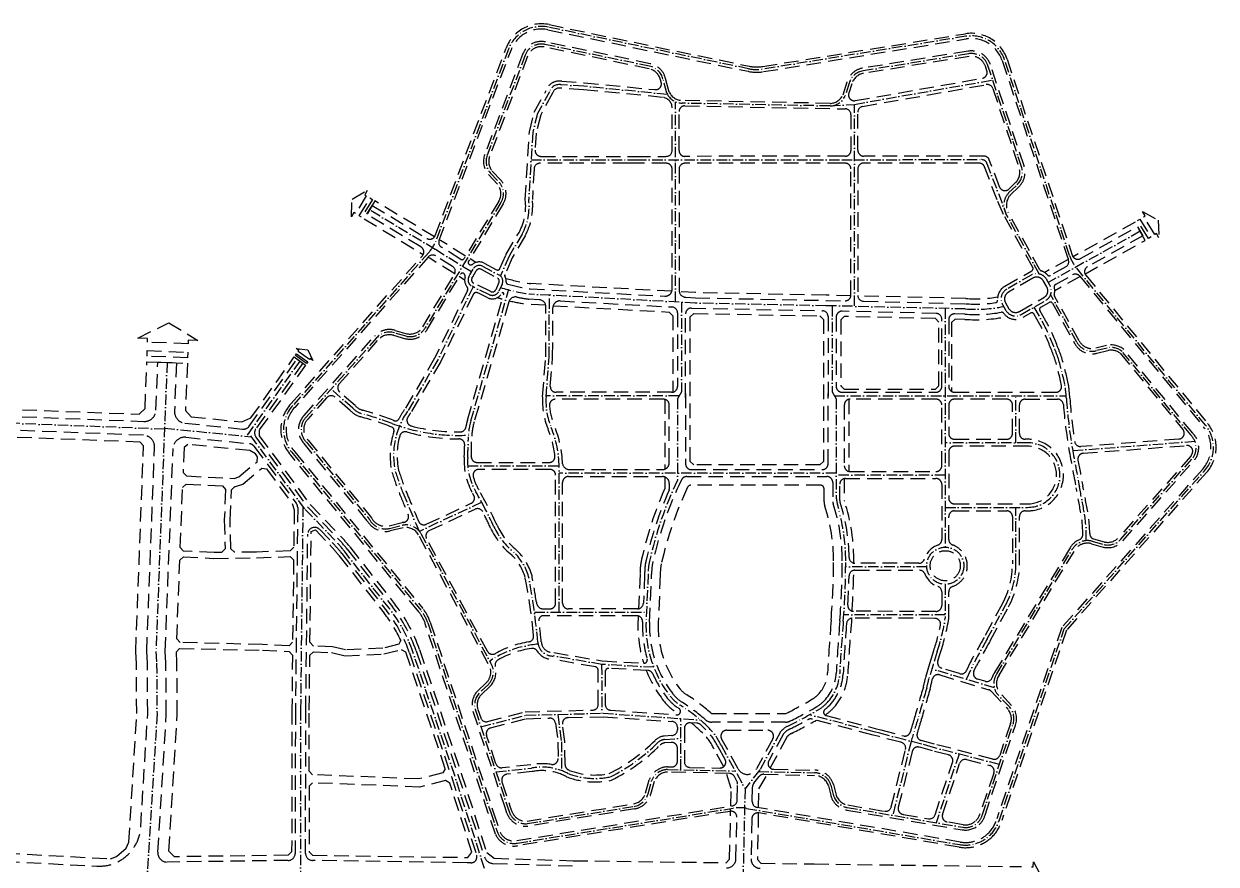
# Model space of a CAD drawing. Header units: metres. Extents: x 566631 to 574417, y 2062953 to 2068466.
# Drawn here: x 569788 to 570817, y 2064845 to 2065570 of the extents above; entities that cross this region are included whole.
import ezdxf

# ---------------------------------------------------------------- set-up
doc = ezdxf.new("R2010")
doc.units = ezdxf.units.M
doc.linetypes.add('ACAD_ISO10W100', pattern=[18.5, 12, -3, 0.5, -3])
doc.linetypes.add('HIDDEN', pattern=[0.375, 0.25, -0.125])
for name, color, linetype in [('LogDg phu', 7, 'CONTINUOUS'), ('TimDg', 222, 'CONTINUOUS'), ('ViaHeSphu', 32, 'CONTINUOUS')]:
    doc.layers.add(name, color=color, linetype=linetype)

msp = doc.modelspace()

# ---------------------------------------------------------------- linework, layer by layer
at = {"layer": 'LogDg phu', "linetype": 'HIDDEN', "ltscale": 50}
for points in [[(570394.6, 2064841.3, 0.411834), (570402.7, 2064849.1), (570403.5, 2064885, 0.468478), (570397.7, 2064890.1), (570214.5, 2064860.5, -0.353016), (570195.1, 2064870.4), (570189, 2064888.4), (570134.6, 2065052, 0.091049), (570129, 2065062.3), (570018.6, 2065197.6, -0.38979), (570018.5, 2065241.8), (570132.1, 2065369.7, 0.468949), (570130.9, 2065377.3), (570084.1, 2065405.5), (570088.8, 2065413.2), (570135.9, 2065384.7, 0.46838), (570143.2, 2065387.2), (570204.3, 2065548.9, -0.369677), (570241.4, 2065569.2), (570414.1, 2065533.3, 0.091481), (570425.9, 2065533.1), (570600.7, 2065561.3, -0.366317), (570636.6, 2065539.5), (570692.9, 2065370.1, 0.470387), (570700.1, 2065367.3), (570749.3, 2065394.8), (570753.7, 2065386.9), (570706.1, 2065360.3, 0.467569), (570704.6, 2065352.8), (570809.7, 2065224.9, -0.368986), (570808.8, 2065182.6), (570687.9, 2065046.5), (570632.1, 2064882.3, -0.13426), (570623.2, 2064867.6, -0.235032), (570595.4, 2064859.2), (570422.3, 2064888.7, 0.458001), (570416.4, 2064883.8), (570415.7, 2064849, 0.416597), (570423.6, 2064840.9)], [(570173, 2065362, 0.245552), (570175.7, 2065362.5, -0.291461), (570185.5, 2065363.3), (570196.2, 2065357.6, 0.435877), (570199, 2065358.6), (570204.2, 2065370.6), (570215.5, 2065389.8, 0.156023), (570220.9, 2065418.1), (570224.4, 2065476.6), (570228.7, 2065493.6), (570238.9, 2065512.4, -0.371558), (570252.4, 2065520.3), (570271.6, 2065519), (570332.8, 2065513.1, 0.52456), (570338.2, 2065519.4), (570337.5, 2065521.6, 0.287593), (570327.7, 2065531.1), (570237.3, 2065549.9, 0.370107), (570222.8, 2065541.9), (570190.1, 2065455.5, 0.27194), (570192.4, 2065442.7), (570200.1, 2065434.6, -0.324135), (570201.8, 2065414.4), (570171.9, 2065364.9, 0.483805), (570173, 2065362)], [(570244.4, 2065510), (570234.3, 2065491.4), (570230.3, 2065475.6), (570229.4, 2065460.8, 0.431492), (570234.4, 2065455.5), (570309, 2065455.5), (570316.5, 2065455.5), (570342.6, 2065455.5, 0.413914), (570347.6, 2065460.5), (570347.6, 2065497.5, 0.386375), (570339.4, 2065506.4), (570271.1, 2065513), (570251.6, 2065514.3, 0.405677), (570244.4, 2065510)], [(570205.9, 2065345.1, 0.027873), (570225, 2065341.1), (570341.3, 2065334.8, 0.43012), (570347.6, 2065340.8), (570347.6, 2065444.5, 0.414513), (570342.6, 2065449.5), (570316.6, 2065449.5), (570309, 2065449.5), (570233.5, 2065449.5, 0.397143), (570228.5, 2065444.8), (570227, 2065418.3, -0.153852), (570220.7, 2065386.9), (570209.6, 2065367.9), (570203.2, 2065353.2, 0.236896), (570203.2, 2065352.3, -0.149391), (570204.4, 2065347.1, 0.360867), (570205.9, 2065345.1)], [(570168.4, 2065353.8, -0.225599), (570168.9, 2065351.3, 0.244215), (570170.6, 2065343, -0.290889), (570171, 2065339.8), (570142.7, 2065281.3), (570116.8, 2065237.1, 0.034872), (570111.8, 2065228.8, -0.380129), (570108.1, 2065227.3, -0.001754), (570107, 2065227.7, 0.02118), (570080.7, 2065236.3, -0.138187), (570074.1, 2065240.4), (570060.8, 2065252, -0.416704), (570060.3, 2065259.1), (570094.2, 2065297.3, -0.290099), (570107.3, 2065301), (570117.6, 2065298.1, 0.321995), (570136.2, 2065305.9), (570165.1, 2065353.7, -0.541512), (570168.4, 2065353.8)], [(570612.7, 2064878.7, 0.138653), (570617.6, 2064886.8), (570644, 2064964.6, 0.264652), (570640.6, 2064981.4), (570629.7, 2064993.1, -0.309238), (570629.7, 2065007.6), (570694.5, 2065114.6, -0.358841), (570709.5, 2065121.1), (570719.5, 2065118.2, 0.275057), (570736.4, 2065123.5), (570798.7, 2065193.8, 0.368632), (570796.8, 2065216.5), (570737.5, 2065288.7, 0.238606), (570722.4, 2065292.2), (570713.1, 2065289.9, -0.337362), (570698.9, 2065296.2), (570677.6, 2065334.8, -0.192418), (570677.4, 2065336.3, 0.127519), (570677.4, 2065342.6, -0.34056), (570678.4, 2065344.9), (570693.2, 2065353.2, -0.362798), (570699.5, 2065352), (570806.2, 2065222, -0.368986), (570805.5, 2065185.6), (570683.9, 2065048.8), (570627.8, 2064883.6, -0.135173), (570620.1, 2064870.9, -0.235002), (570596.2, 2064863.6), (570420.9, 2064893.5, -0.371741), (570416.8, 2064898.5), (570417, 2064911.4, -0.163322), (570418.1, 2064914.4), (570422.7, 2064920.2, -0.235247), (570426.7, 2064922.1), (570470.6, 2064921.1, -0.319088), (570482.5, 2064912.2), (570484.5, 2064904, 0.298222), (570498.4, 2064891.2), (570598, 2064874.2, 0.220949), (570612, 2064878.1)], [(570200.6, 2065337.3, -0.402207), (570188.6, 2065333.4), (570179.9, 2065337.6, 0.414485), (570175.9, 2065336.2), (570148, 2065278.5), (570121.8, 2065233.9, 0.017008), (570119.5, 2065230.2, 0.501142), (570122.5, 2065222.8, 0.06716), (570164.7, 2065217.6, 0.360109), (570169.6, 2065221.7, -0.025786), (570171, 2065227.9), (570202.4, 2065336.6, 0.900049), (570200.6, 2065337.3)], [(570200.8, 2065331, 0.000139), (570200.8, 2065331)], [(570359.2, 2065247.1), (570359.2, 2065319.5, -0.42014), (570364.3, 2065324.5), (570477.3, 2065322.2, -0.408312), (570482.2, 2065317.2), (570482.2, 2065247.1)], [(570689.5, 2065259.5, 0.012732), (570683.8, 2065281.7, 0.011365), (570680, 2065291.8, 0.035102), (570670.2, 2065313.3), (570664.9, 2065322.5, -0.414629), (570665.7, 2065325.2), (570673.1, 2065329.4, -0.419636), (570675.8, 2065328.7), (570694.9, 2065294, 0.33759), (570714.2, 2065285.5), (570723.5, 2065287.8, -0.230506), (570734.3, 2065285.5), (570788.4, 2065219.6, -0.606955), (570784.9, 2065211.5), (570700.4, 2065205, -0.390676), (570695, 2065209.2, -0.022912), (570690.8, 2065246.8, 0.02141), (570689.5, 2065259.5)], [(569730.6, 2065232.9), (569891.8, 2065226.7, 0.414257), (569902.2, 2065236.3), (569903.8, 2065277.9), (569919.8, 2065277.3), (569918.2, 2065235.5, 0.396323), (569927.2, 2065225.2), (569977.3, 2065220.1, 0.269207), (569982.7, 2065222.6), (570024, 2065280.5), (570028.9, 2065277.1), (569988.4, 2065220.3, 0.324504), (569988.5, 2065213.2), (570032.9, 2065153.1), (570058.6, 2065126.3, -0.025505), (570067.2, 2065116.5), (570106.3, 2065066.6, -0.08474), (570126.7, 2065028.7), (570162.8, 2064922), (570185.7, 2064850.7, 0.317683), (570193, 2064845.1), (570262.2, 2064843)], [(570105.7, 2065221.8, 0.021779), (570079.1, 2065230.6, -0.133882), (570069.9, 2065236.1), (570056.7, 2065247.6, 0.411727), (570049.7, 2065247.2), (570033.2, 2065228.6, 0.402824), (570033.5, 2065210.6), (570088.2, 2065143.5, 0.339455), (570103.3, 2065136.5), (570114.6, 2065139.3, -0.018488), (570115.8, 2065139.5, 0.497556), (570119.8, 2065146.4, -0.000777), (570112.3, 2065164.3, -0.01461), (570105.8, 2065182.9, -0.129076), (570107.5, 2065218.1, 0.397494), (570105.7, 2065221.8)], [(570259.2, 2065185.1), (570339.2, 2065185.1, 0.414214), (570345.2, 2065191.1), (570345.2, 2065240.8, 0.414214), (570340.2, 2065245.8), (570246.8, 2065245.8, 0.434814), (570241.8, 2065240.5, 0.080261), (570246, 2065222.6, -0.088514), (570253.1, 2065190, 0.353318), (570259.2, 2065185.1)], [(570359.2, 2065250.7), (570359.2, 2065190.1, 0.414214), (570364.2, 2065185.1), (570477.2, 2065185.1, 0.414214), (570482.2, 2065190.1), (570482.2, 2065250.7)], [(570685.2, 2065241.3, 0.023138), (570690, 2065202.8, 0.006149), (570696.2, 2065169.5, -0.004354), (570700.3, 2065147.7, -0.042053), (570702, 2065129.2, -0.300516), (570699, 2065124.6, 0.170428), (570690.6, 2065116.8), (570625.9, 2065010, 0.071304), (570623.8, 2065005.6, -0.40978), (570617.6, 2065002.4), (570611.1, 2065004.3, -0.455577), (570608, 2065011.2), (570610.3, 2065016, -0.006234), (570622.1, 2065037.4), (570637.9, 2065066.7, 0.124543), (570647.3, 2065103.7), (570647.3, 2065144.5, -0.414214), (570652.3, 2065149.5), (570654.4, 2065149.5, 1), (570654.4, 2065211.3), (570652.3, 2065211.3, -0.414214), (570647.3, 2065216.3), (570647.3, 2065240.9, -0.414214), (570652.3, 2065245.9), (570680.2, 2065245.9, -0.391598), (570685.2, 2065241.3)], [(569715.9, 2064850), (569851.3, 2064842.8, 0.411861), (569889.1, 2064876.6), (569895.1, 2064974.4), (569894.8, 2065017.9), (569894.2, 2065028), (569901, 2065204.4, 0.414171), (569891.4, 2065214.7), (569730.4, 2065220.9)], [(569903.8, 2064854.8), (569911.1, 2064974), (569910.8, 2065018.4), (569910.2, 2065028.1), (569917, 2065203.4, -0.432333), (569928, 2065213), (569982.8, 2065207.5, -0.211724), (569987, 2065205.1), (570023.3, 2065156, -0.163405), (570024.5, 2065152.3), (570022.5, 2064977.4), (570022.3, 2064853.7, -0.410087), (570016.4, 2064847.7), (569911.9, 2064846.3, -0.436021), (569903.8, 2064854.8)], [(570112.5, 2065214.1, 0.118717), (570111.6, 2065184.4, 0.014317), (570117.9, 2065166.6, 0.001128), (570128.8, 2065140.5, 0.425067), (570135.5, 2065137.9), (570174.2, 2065156, 0.438049), (570176.4, 2065163, 0.001165), (570175.6, 2065164.5, -0.146633), (570168.2, 2065195.8, 0.011871), (570168.6, 2065206.5, 0.419093), (570163.6, 2065211.6, -0.068873), (570118.7, 2065217.6, 0.415285), (570112.5, 2065214.1)], [(570708, 2065129.9, 0.040793), (570706.2, 2065148.8, 0.004354), (570702.1, 2065170.7, -0.004196), (570697.8, 2065193.3, -0.444445), (570702.3, 2065199.2), (570791.5, 2065205.9, -0.557408), (570796.5, 2065199.1, -0.054162), (570795.2, 2065196.6), (570733, 2065126.5, -0.272835), (570720.6, 2065122.6), (570711.6, 2065125.1, -0.330585), (570708, 2065129.9)], [(570345, 2065167.3, 0.047425), (570325.2, 2065106.9, 0.05864), (570323.9, 2065094.8), (570322.8, 2065069.7, -0.401577), (570317.8, 2065064.9), (570258.1, 2065064.9, -0.414214), (570253.1, 2065069.9), (570253.1, 2065174.1, -0.414214), (570258.1, 2065179.1), (570339.2, 2065179.1, -0.414214), (570345.2, 2065173.1), (570345.2, 2065168.5, -0.10326), (570345, 2065167.3)], [(570486.5, 2065155.8, -0.081234), (570494.4, 2065106.4, -0.019374), (570492.3, 2065054.5, 0.006305), (570489.2, 2065009.2, -0.178498), (570479.1, 2064985.8, -0.070472), (570472.6, 2064980.6, -0.014287), (570449.6, 2064968.1, -0.118321), (570445.5, 2064967.1), (570382, 2064967.1, -0.184299), (570376, 2064969.4, 0.042593), (570356.2, 2064984.3, -0.088343), (570348.2, 2064991.6, -0.174753), (570328.1, 2065053.4), (570329.9, 2065094.7, -0.059525), (570331, 2065105.6, -0.056909), (570355.7, 2065176.3, -0.287929), (570360.2, 2065179.1), (570481.2, 2065179.1, -0.414214), (570486.2, 2065174.1), (570486.2, 2065157.3, 0.080651), (570486.5, 2065155.8)], [(570492.5, 2065156.8, -0.07916), (570492.2, 2065158.3), (570492.2, 2065172.4, -0.414214), (570497.2, 2065177.4), (570575.3, 2065177.4, -0.414214), (570580.3, 2065172.4), (570580.3, 2065124.7, -0.317875), (570577, 2065120, 0.236288), (570565.2, 2065107.7, -0.328015), (570560.5, 2065104.2), (570505.4, 2065104.2, -0.409886), (570500.4, 2065109.2, 0.075439), (570492.5, 2065156.8)], [(570589.6, 2065084.2, 0.707449), (570589.7, 2065120, -0.317425), (570586.3, 2065124.7), (570586.3, 2065144.5, -0.414214), (570591.3, 2065149.5), (570636.3, 2065149.5, -0.414214), (570641.3, 2065144.5), (570641.3, 2065103.7, -0.124543), (570632.7, 2065069.5), (570616.9, 2065040.3, 0.006263), (570604.9, 2065018.7), (570601.7, 2065011.7, -0.374025), (570595.7, 2065009), (570580.3, 2065013.7, -0.413677), (570576.9, 2065019.9), (570579.1, 2065027.2, 0.04339), (570586.3, 2065056.5), (570586.3, 2065079.5, -0.318501), (570589.6, 2065084.2)], [(570174, 2064845.7), (570170.7, 2064845.8), (570037.3, 2064847.7, -0.410452), (570031.3, 2064853.7), (570031.5, 2064977.4), (570033.2, 2065129.3, -0.670954), (570043.5, 2065133.4), (570054.3, 2065122.2, -0.025505), (570062.5, 2065112.8), (570101.5, 2065062.9, -0.08474), (570121, 2065026.8), (570157.1, 2064920.1), (570178.9, 2064852.2, -0.517815), (570174, 2064845.7)], [(570565.7, 2065095.1, 0.215395), (570576.9, 2065084.2, -0.316799), (570580.3, 2065079.5), (570580.3, 2065067.7, -0.414633), (570575.2, 2065062.7), (570504.2, 2065062.8, -0.43115), (570499.2, 2065068.1, 0.009326), (570500.3, 2065093.3, -0.4079), (570505.3, 2065098.2), (570561.1, 2065098.2, -0.307208), (570565.7, 2065095.1)], [(570232.7, 2065054.5, -0.007869), (570234.7, 2065036.3, 0.412065), (570245.5, 2065027.2), (570287.3, 2065019.9), (570323.1, 2065017.9, 0.516953), (570326.1, 2065021.8, -0.079344), (570322.1, 2065053.6), (570322.1, 2065053.7, 0.426964), (570317.1, 2065058.9), (570236.7, 2065058.9, 0.495855), (570232.7, 2065054.5)], [(570566.4, 2065005.9), (570570, 2065017.6), (570573.4, 2065029, 0.033431), (570579.2, 2065050.7, 0.47132), (570574.3, 2065056.7), (570503.1, 2065056.8, 0.391727), (570498.1, 2065052.2, 0.006057), (570495.2, 2065008.9, -0.178498), (570483.5, 2064981.7, -0.037616), (570479.5, 2064978.1, 0.621847), (570480.5, 2064972.8), (570522.7, 2064961.7), (570527.7, 2064960.4), (570547.5, 2064955.2, 0.416425), (570553.3, 2064959.1, -0.002967), (570556.8, 2064971, -0.004391), (570564.4, 2064997.3, 0.007501), (570566.4, 2065005.7)], [(570330.9, 2065008.8, 0.281371), (570326.6, 2065011.7), (570293, 2065013.5, 0.431015), (570289.8, 2065010.5), (570289.9, 2064982.3, 0.39339), (570294.6, 2064977.3), (570351.6, 2064973.4, 0.77924), (570353.4, 2064979, 0.000836), (570353, 2064979.2, -0.088343), (570343.4, 2064987.9, -0.059981), (570330.9, 2065008.8)], [(570572.2, 2065004.2), (570572.3, 2065004.6, -0.414214), (570578.5, 2065007.9), (570620.8, 2064995.1, -0.132383), (570623, 2064993.7), (570637.3, 2064978.4, -0.262802), (570639.7, 2064966), (570630.3, 2064938.4, -0.39194), (570624.4, 2064935.2), (570574, 2064948.1), (570562.5, 2064951.3, -0.416688), (570559.1, 2064957.6, -0.002938), (570562.6, 2064969.3, -0.004424), (570570.2, 2064995.7, 0.007604), (570572.2, 2065004.4)], [(570243.4, 2064930.6, 0.08819), (570225.8, 2064930.3), (570200.9, 2064927.7, -0.352875), (570195.6, 2064931.1), (570187.5, 2064955.6, -0.433665), (570190.9, 2064962.1), (570221.7, 2064970.1), (570241.8, 2064970.6, -0.382104), (570246.9, 2064966.3), (570249.1, 2064949.9), (570249.2, 2064935.6, -0.462827), (570243.4, 2064930.6)], [(570258, 2064926, -0.282698), (570255.2, 2064930.4), (570255.1, 2064950.3), (570253, 2064965.3, -0.447069), (570257.9, 2064971), (570288, 2064971.8), (570347.5, 2064967.7, -0.394344), (570352.2, 2064962.7), (570352.2, 2064960.6, -0.39308), (570347.5, 2064955.6), (570340.6, 2064955.1, 0.171246), (570333, 2064951.4, -0.077465), (570293.4, 2064922.7, -0.140027), (570258.8, 2064925.5, 0.004998), (570258, 2064926)], [(570609.1, 2064881.5, -0.220863), (570598.7, 2064878.6), (570584.9, 2064881, -0.459722), (570581, 2064887.5), (570595.7, 2064931.5, -0.393591), (570601.6, 2064934.8), (570621.7, 2064929.7, -0.436844), (570625.2, 2064923.2), (570613.3, 2064888.1, -0.14129), (570609.6, 2064882)]]:
    msp.add_lwpolyline(points, format="xyb", dxfattribs=at)
for points in [[(570208.6, 2065547.3, -0.369733), (570240.4, 2065564.8), (570413.1, 2065528.9, 0.091481), (570426.6, 2065528.6), (570601.4, 2065556.9, -0.366192), (570632.4, 2065538.1), (570688.5, 2065369.3, 0.020179), (570689.5, 2065366.5, -0.383149), (570687.3, 2065360.2), (570674, 2065352.7, -0.347792), (570671.5, 2065353.1, 0.128897), (570666.2, 2065356.6, -0.189606), (570665, 2065357.6), (570637.6, 2065407.3, -0.328244), (570639.6, 2065422.3), (570646.8, 2065429.3, 0.28857), (570651.3, 2065447.2), (570622.2, 2065534.7, 0.365715), (570603.1, 2065546.3), (570512, 2065531.6, 0.286367), (570498.3, 2065519.4), (570494.8, 2065508.3, -0.277596), (570483.9, 2065501.2), (570356.3, 2065503.7, -0.279478), (570345.2, 2065510.8), (570341.9, 2065522.8, 0.286849), (570328.7, 2065535.5), (570238.2, 2065554.3, 0.369945), (570218.6, 2065543.5), (570185.9, 2065457.1, 0.274102), (570189.1, 2065439.7), (570196.8, 2065431.5, -0.321947), (570198, 2065416.7), (570168.1, 2065367.3, -0.417808), (570165.3, 2065366.6), (570148.5, 2065377.1, -0.358311), (570146.5, 2065383.1)], [(570617.9, 2065533.3, 0.365354), (570603.8, 2065541.8), (570512.8, 2065527.1, 0.286568), (570502.6, 2065518.1), (570500, 2065509.9, 0.561048), (570505.7, 2065503.6), (570615.3, 2065522.9, 0.457638), (570619.2, 2065529.4)], [(570621.3, 2065452.5, 0.31191), (570616.7, 2065455.7), (570512.9, 2065455.7, -0.414299), (570507.9, 2065460.7), (570507.9, 2065493.7, -0.363894), (570512, 2065498.6), (570618.7, 2065517.4, -0.372083), (570624.3, 2065514.1), (570647, 2065445.8, -0.288493), (570643.7, 2065432.5), (570638.3, 2065427.3, -0.538405), (570630.1, 2065429.2)], [(570501.9, 2065460.6, -0.414214), (570496.9, 2065455.6), (570494.1, 2065455.6), (570358.6, 2065455.5, -0.414513), (570353.6, 2065460.5), (570353.6, 2065494.1, -0.419881), (570358.7, 2065499.1), (570497, 2065496.5, -0.408569), (570501.9, 2065491.5)], [(570501.9, 2065444.6, 0.414214), (570496.9, 2065449.6), (570494.1, 2065449.6), (570358.6, 2065449.5, 0.413914), (570353.6, 2065444.5), (570353.6, 2065339.9, 0.398484), (570359.3, 2065333.9), (570367.7, 2065333.4), (570480.4, 2065331.1), (570496.8, 2065330.8, 0.421073), (570501.9, 2065335.8)], [(570658.8, 2065359.5), (570633.6, 2065405.2), (570628, 2065417.9), (570617.2, 2065446.4, 0.31191), (570612.5, 2065449.7), (570512.9, 2065449.7, 0.414128), (570507.9, 2065444.7), (570507.9, 2065335.4, 0.407388), (570512.8, 2065330.4), (570600.7, 2065328.3, 0.055387), (570626.8, 2065329.2, 0.396061), (570628.5, 2065331.4, -0.290766), (570634.8, 2065343.4), (570658.1, 2065356.8, 0.408812)], [(570108.5, 2065305.3), (570118.7, 2065302.4, 0.319285), (570132.4, 2065308.3), (570159.8, 2065353.7, 0.410628), (570158.2, 2065360.5), (570143.6, 2065369.6, 0.365259), (570137.2, 2065368.6), (570021.9, 2065238.8, 0.391484), (570022, 2065200.5), (570132.5, 2065065.1, -0.091049), (570138.9, 2065053.4), (570193.3, 2064889.8), (570199.3, 2064872, 0.350947), (570213.7, 2064864.9), (570399.6, 2064894.9, 0.361954), (570403.8, 2064899.8), (570404.1, 2064913.7, 0.131459), (570403.5, 2064916.2), (570401.3, 2064920.2, 0.267897), (570397, 2064922.8), (570343.7, 2064924, 0.301985), (570332.2, 2064915.9), (570329, 2064904.5, -0.2888), (570315.1, 2064892.2), (570223, 2064877.3, -0.33932), (570205.1, 2064888.4), (570203.5, 2064893.3), (570175.8, 2064976.6, -0.259973), (570179, 2064993.2), (570187.7, 2065001.6, 0.343845), (570189, 2065017.5), (570128.8, 2065128.8, 0.318171), (570115.5, 2065134.9), (570104.3, 2065132.1, -0.332589), (570084.5, 2065141), (570030.1, 2065207.6, -0.397937), (570029.8, 2065231.6), (570090.8, 2065300.2, -0.289917)], [(570175.6, 2065351.6), (570178.5, 2065356.7, -0.403949), (570182.7, 2065358), (570196.8, 2065350.6, -0.397295), (570198.2, 2065346.5), (570195.4, 2065340.3, -0.421486), (570191.2, 2065338.8), (570176.3, 2065346, -0.423977), (570174.9, 2065350.3)], [(570668.5, 2065333.7, 0.414214), (570670.9, 2065342.8), (570668, 2065347.9, 0.414214), (570658.9, 2065350.4), (570637.8, 2065338.2, 0.414214), (570635.3, 2065329.1), (570638.3, 2065324, 0.414214), (570647.3, 2065321.6)], [(570238.7, 2065325.7, 0.399205), (570233, 2065331.7), (570224.1, 2065332.2, -0.014424), (570213.7, 2065334, 0.391313), (570206.7, 2065329.8), (570176.8, 2065226.3, 0.071381), (570174.6, 2065210.6, -0.015029), (570174.3, 2065196.6, 0.430439), (570179.3, 2065191.3), (570241.6, 2065191.3, 0.449044), (570246.5, 2065196.9, 0.06829), (570240.5, 2065220.3, -0.111747), (570235.8, 2065248), (570238.5, 2065282.4)], [(570244.5, 2065282.2), (570244.7, 2065324.7, -0.429383), (570251, 2065330.7), (570347.5, 2065325.5, -0.398484), (570352.2, 2065320.5), (570352.2, 2065256.8, -0.414214), (570347.2, 2065251.8), (570247.5, 2065251.8, -0.438028), (570242.5, 2065257.2)], [(570575.5, 2065319.9), (570494.3, 2065321.8, 0.421073), (570489.2, 2065316.8), (570489.2, 2065256.9, 0.414214), (570494.2, 2065251.9), (570575.3, 2065251.9, 0.414214), (570580.3, 2065256.9), (570580.3, 2065314.9, 0.407388)], [(570659.7, 2065319.5, 0.413798), (570657, 2065320.2), (570650.3, 2065316.4, -0.388963), (570633.7, 2065320.1, 0.291845), (570631.7, 2065320.9, -0.062085), (570600.3, 2065319.3), (570591.5, 2065319.5, 0.421073), (570586.3, 2065314.5), (570586.3, 2065256.9, 0.414214), (570591.3, 2065251.9), (570678.7, 2065251.9, 0.457074), (570683.7, 2065257.6, 0.015157), (570678.1, 2065279.9, 0.011247), (570674.4, 2065289.7, 0.035081), (570665, 2065310.4)], [(570580.3, 2065240.9, 0.414214), (570575.3, 2065245.9), (570501.2, 2065245.9, 0.414214), (570496.2, 2065240.9), (570496.2, 2065188.4, 0.414214), (570501.2, 2065183.4), (570575.3, 2065183.4, 0.414214), (570580.3, 2065188.4)], [(570641.3, 2065216.3), (570641.3, 2065240.9, 0.414214), (570636.3, 2065245.9), (570591.3, 2065245.9, 0.414214), (570586.3, 2065240.9), (570586.3, 2065216.3, 0.414214), (570591.3, 2065211.3), (570636.3, 2065211.3, 0.414214)], [(570654.4, 2065205.3), (570591.3, 2065205.3, 0.414214), (570586.3, 2065200.3), (570586.3, 2065160.5, 0.414214), (570591.3, 2065155.5), (570654.4, 2065155.5, 1)], [(570180.8, 2065185.3, 0.496253), (570176, 2065179, 0.062697), (570180.8, 2065167.5, -0.022796), (570196.5, 2065137.1, 0.117798), (570213.1, 2065115.9, -0.138584), (570226.7, 2065093.4, -0.009927), (570230.5, 2065070.6, 0.410795), (570236.5, 2065064.9), (570242.1, 2065064.9, 0.414214), (570247.1, 2065069.9), (570247.1, 2065180.3, 0.414214), (570242.1, 2065185.3)], [(570177.6, 2065150.9, -0.403513), (570184.2, 2065148.7, -0.010623), (570191, 2065134.6, 0.11677), (570209.2, 2065111.4, -0.135809), (570220.8, 2065092, -0.022041), (570228.1, 2065041.9, -0.395872), (570223.9, 2065036.4, 0.087325), (570195.1, 2065026.3, -0.418933), (570188.2, 2065028.3), (570135.7, 2065125.5, -0.431378), (570138, 2065132.4)], [(570197.3, 2065020.7, 0.341614), (570195, 2065015, -0.260486), (570190.9, 2064998.5), (570182.3, 2064990.2, 0.25559), (570180, 2064978), (570182.4, 2064970.9, 0.395026), (570188.4, 2064967.6), (570220.9, 2064976.1), (570279.1, 2064977.5, 0.407739), (570283.9, 2064982.5), (570283.8, 2065011.9, 0.363278), (570281.4, 2065014.8), (570245.1, 2065021.2, -0.261742), (570231.2, 2065028.5, 0.293492), (570226.3, 2065030.7, 0.09412)], [(570387.3, 2064945.7, 0.088688), (570376.8, 2064960.5, 0.011751), (570372, 2064965, 0.166642), (570369, 2064966.2), (570363.5, 2064966.6, 0.434367), (570358.2, 2064961.6), (570358.2, 2064933, 0.407654), (570363, 2064928), (570388.8, 2064927.5, 0.577415), (570393.3, 2064934.9)], [(570470.7, 2064925.6, -0.321722), (570486.8, 2064913.4), (570488.9, 2064905.1, 0.298291), (570499.1, 2064895.6), (570531, 2064890.2, 0.392716), (570536.7, 2064893.9), (570549, 2064943.5, 0.410266), (570545.4, 2064949.6), (570545.1, 2064949.7), (570526.2, 2064954.6), (570521.2, 2064955.9), (570468.8, 2064969.7, 0.191691), (570464.4, 2064969.1, -0.009493), (570448.8, 2064961, 0.102127), (570443.6, 2064956.9), (570431, 2064933.8, 0.561749), (570435.3, 2064926.4)], [(570404.6, 2064926.7), (570390.3, 2064952.7, -0.569956), (570394.7, 2064960.1), (570430.1, 2064960.1, -0.569156), (570434.5, 2064952.7), (570420.4, 2064926.7, -0.593099)], [(570352.2, 2064944.6, 0.435668), (570346.8, 2064949.6), (570341.2, 2064949.2, 0.168328), (570337.2, 2064947.2, -0.078787), (570295.4, 2064917, -0.144594), (570256.4, 2064920, 0.17455), (570226.7, 2064924.4), (570205, 2064922.1, 0.478333), (570200.8, 2064915.5), (570207.7, 2064894.7), (570209.4, 2064889.9, 0.335041), (570222.4, 2064881.7), (570314.4, 2064896.6, 0.288218), (570324.6, 2064905.7), (570327.9, 2064917.3, -0.307642), (570343.7, 2064928.5), (570347, 2064928.4, 0.420804), (570352.2, 2064933.4)], [(570589.6, 2064932.4, 0.435141), (570586.1, 2064938.8), (570572.4, 2064942.3), (570562.2, 2064945.2), (570560.9, 2064945.5, 0.418172), (570554.8, 2064941.9), (570542.8, 2064893.6, 0.436043), (570546.9, 2064887.5), (570568.9, 2064883.7, 0.370124), (570574.5, 2064887.1)]]:
    msp.add_lwpolyline(points, format="xyb", close=True, dxfattribs=at)
for points in [[(570073, 2065406.9), (570070.8, 2065403.3), (570071.4, 2065418.5), (570084.5, 2065426.1), (570082.3, 2065422.4), (570083.7, 2065421.5), (570074.4, 2065406.1)], [(570089, 2065418.3), (570079.7, 2065402.9), (570077.6, 2065404.1), (570086.9, 2065419.6)], [(570755.9, 2065404.2), (570753.6, 2065407.8), (570766.9, 2065400.4), (570767.7, 2065385.2), (570765.5, 2065388.9), (570764.1, 2065388), (570754.5, 2065403.3)], [(570758.8, 2065384.7), (570749.2, 2065400), (570751.3, 2065401.3), (570760.9, 2065386)], [(569895, 2065298.2), (569886.7, 2065298.6), (569913.2, 2065311.9), (569938.4, 2065296.6), (569930.1, 2065296.9), (569930, 2065293.7), (569894.9, 2065295.1)], [(569929.5, 2065281.7), (569894.5, 2065283), (569894.6, 2065287.8), (569929.7, 2065286.4)], [(570032.2, 2065276.7), (570022.5, 2065283.6), (570023.4, 2065285), (570033.2, 2065278)], [(570025.5, 2065287.9), (570023.2, 2065289.5), (570033.2, 2065288.4), (570037.6, 2065279.2), (570035.3, 2065280.9), (570034.7, 2065280), (570024.9, 2065287)], [(570659.3, 2064842.3), (570659.4, 2064846.6), (570666.6, 2064833.2), (570659.1, 2064820), (570659.1, 2064824.3), (570657.5, 2064824.3), (570657.7, 2064842.3)]]:
    msp.add_lwpolyline(points, close=True, dxfattribs=at)
msp.add_lwpolyline([(570166.2, 2065355.5), (570166.2, 2065355.5)], dxfattribs=at)
msp.add_circle((570583.3, 2065102.1), 13, dxfattribs=at)
at = {"layer": 'TimDg', "linetype": 'ACAD_ISO10W100', "ltscale": 0.75}
for points in [[(570144.1, 2065383.3, -0.091388), (570137.6, 2065372.5), (570020.2, 2065240.3, 0.39059), (570020.3, 2065199.1), (570130.7, 2065063.7, -0.091049), (570136.8, 2065052.7), (570191.1, 2064889.1), (570197.2, 2064871.2, 0.352098), (570214.1, 2064862.7), (570400.4, 2064892.8, -0.082399), (570411.8, 2064892.7), (570595.8, 2064861.4, 0.235018), (570621.6, 2064869.2, 0.134691), (570630, 2064882.9), (570685.9, 2065047.6), (570807.1, 2065184.1, 0.368986), (570807.9, 2065223.4), (570696.7, 2065358.9, -0.091905), (570690.6, 2065370), (570634.5, 2065538.8, 0.366258), (570601, 2065559.1), (570426.2, 2065530.9, -0.091481), (570413.6, 2065531.1), (570240.9, 2065567, 0.369703), (570206.4, 2065548.1)], [(570173, 2065353.1), (570175.9, 2065358.2, -0.403949), (570184.1, 2065360.6), (570198.2, 2065353.2, -0.397295), (570200.9, 2065345.3), (570198.1, 2065339.1, -0.421486), (570189.9, 2065336.1), (570175, 2065343.3, -0.423977), (570172.2, 2065351.6)], [(570670, 2065331.1, 0.414214), (570673.5, 2065344.3), (570670.6, 2065349.4, 0.414214), (570657.4, 2065353), (570636.3, 2065340.8, 0.414214), (570632.7, 2065327.6), (570635.7, 2065322.5, 0.414214), (570648.8, 2065319)]]:
    msp.add_lwpolyline(points, format="xyb", close=True, dxfattribs=at)
for points in [[(570664.4, 2065354), (570635.6, 2065406.3, -0.329098), (570638, 2065423.9), (570645.3, 2065430.9, 0.288537), (570649.1, 2065446.5), (570620.1, 2065534, 0.365555), (570603.4, 2065544.1), (570512.4, 2065529.3, 0.286456), (570500.4, 2065518.8), (570496.9, 2065507.5, -0.281992), (570483.9, 2065499), (570356.3, 2065501.4, -0.283606), (570343, 2065510), (570339.7, 2065522.2, 0.287179), (570328.2, 2065533.3), (570237.8, 2065552.1, 0.370017), (570220.7, 2065542.7), (570188, 2065456.3, 0.273142), (570190.7, 2065441.2), (570198.5, 2065433, -0.323164), (570199.9, 2065415.6), (570134.3, 2065307.1, -0.320792), (570118.2, 2065300.2), (570107.9, 2065303.2, 0.289998), (570092.5, 2065298.7), (570031.5, 2065230.1, 0.400106), (570031.8, 2065209.1), (570086.3, 2065142.2, 0.335652), (570103.8, 2065134.3), (570115.1, 2065137.1, -0.319917), (570130.8, 2065129.9), (570190.9, 2065018.6, -0.343175), (570189.3, 2065000), (570180.7, 2064991.7, 0.258025), (570177.9, 2064977.3), (570205.6, 2064894), (570207.2, 2064889.1, 0.33742), (570222.7, 2064879.5), (570314.8, 2064894.4, 0.288542), (570326.8, 2064905.1), (570330, 2064916.6, -0.305131), (570343.7, 2064926.2), (570402.1, 2064924.9)], [(570343.5, 2065509), (570271.3, 2065516), (570252, 2065517.3, 0.384192), (570241.7, 2065511.2), (570231.5, 2065492.5), (570227.3, 2065476.1), (570223.9, 2065418.2, -0.154889), (570218.1, 2065388.4), (570206.9, 2065369.2), (570199.5, 2065352.3)], [(570226, 2065452.5), (570309, 2065452.5), (570316.6, 2065452.5), (570494.1, 2065452.6), (570504.7, 2065452.6), (570614.6, 2065452.7, -0.31191), (570619.3, 2065449.4), (570635.6, 2065406.3)], [(570175.8, 2065342.9), (570145.4, 2065279.9), (570119.3, 2065235.5, 0.207451), (570108.7, 2065183.6, 0.014466), (570115.1, 2065165.4, 0.001428), (570129, 2065132.4)], [(570331.8, 2065014.5), (570287, 2065016.9), (570245.3, 2065024.2, -0.402883), (570231.7, 2065036, 0.024752), (570223.8, 2065092.7, 0.137257), (570211.1, 2065113.6, -0.117274), (570193.8, 2065135.8, 0.022796), (570178.2, 2065166, -0.146633), (570171.2, 2065195.6, 0.016293), (570171.6, 2065210.5, -0.071389), (570173.9, 2065227.1), (570206.5, 2065340.1)], [(570633.7, 2065325.9, -0.068239), (570600.5, 2065323.8), (570480.3, 2065326.6), (570367.5, 2065328.9), (570224.6, 2065336.6, -0.035765), (570199.5, 2065342.2)], [(570250.1, 2065061.9), (570250.1, 2065187.5, 0.09515), (570243.2, 2065221.5, -0.111588), (570238.8, 2065247.8), (570241.5, 2065282.3), (570241.7, 2065335.6)], [(570611.2, 2064880.3, 0.139823), (570615.4, 2064887.4), (570641.8, 2064965.3, 0.26383), (570639, 2064979.9), (570627.9, 2064991.7, -0.311275), (570627.8, 2065008.8), (570692.6, 2065115.7, -0.357252), (570710.2, 2065123.2), (570720.1, 2065120.4, 0.27407), (570734.7, 2065125), (570797, 2065195.2, 0.368629), (570795.1, 2065215), (570735.9, 2065287.1, 0.235012), (570722.9, 2065290), (570713.6, 2065287.7, -0.337489), (570696.9, 2065295.1), (570674.2, 2065336.2)], [(570355.7, 2065329.6), (570355.7, 2065252.3), (570352.2, 2065246.3), (570352.2, 2065176, 0.05559), (570328.1, 2065106.2, 0.059062), (570326.9, 2065094.8), (570325.1, 2065053.5, 0.174796), (570345.8, 2064989.7, 0.088343), (570354.6, 2064981.7, -0.05432), (570378.9, 2064962.6, -0.088265), (570390, 2064947.1), (570410.5, 2064909.6), (570408.9, 2064836.6)], [(570485.7, 2065326.4), (570485.7, 2065252.3), (570489.2, 2065246.3), (570489.2, 2065160.4, 0.020515), (570492.1, 2065147.4, -0.065717), (570497.4, 2065106.4, -0.019374), (570495.3, 2065054.2, 0.006305), (570492.2, 2065009.1, -0.178498), (570481.3, 2064983.8, -0.070472), (570474.1, 2064978, -0.016411), (570447.5, 2064963.7, 0.106271), (570441.1, 2064958.6), (570423.2, 2064925.8), (570410.5, 2064909.6)], [(570659.8, 2065325.3), (570667.6, 2065311.8, -0.035092), (570677.2, 2065290.7, -0.011307), (570680.9, 2065280.8, -0.012683), (570686.5, 2065258.8, -0.021033), (570687.8, 2065246.6, 0.026231), (570693, 2065203.3, 0.006149), (570699.1, 2065170.1, -0.004354), (570703.2, 2065148.3, -0.054157), (570704.9, 2065123.8)], [(570172.5, 2065214.9, -0.104781), (570106, 2065224.9, 0.02118), (570079.9, 2065233.4, -0.135754), (570072, 2065238.2), (570053.3, 2065254.6)], [(570185.7, 2064840.9), (570160, 2064921), (570123.9, 2065027.8, 0.08474), (570103.9, 2065064.8), (570064.8, 2065114.6, 0.025505), (570056.5, 2065124.3), (570030.6, 2065151.2), (569982.2, 2065216.7)], [(570583.3, 2065152.5), (570654.4, 2065152.5, 1), (570654.4, 2065208.3), (570583.3, 2065208.3)], [(570601.5, 2065004.2), (570607.6, 2065017.4, -0.006249), (570619.5, 2065038.9), (570635.3, 2065068.1, 0.124543), (570644.3, 2065103.7), (570644.3, 2065152.5)], [(570583.3, 2065086.1), (570583.3, 2065056.8, -0.04313), (570576.3, 2065028.1), (570572.8, 2065016.7), (570569.3, 2065005.1, -0.007553), (570567.3, 2064996.5, 0.004408), (570559.7, 2064970.1, 0.002066), (570553.8, 2064950.5)], [(570231.9, 2065034.4, 0.131755), (570190.3, 2065019.8, 0.131755)], [(570195.6, 2064924.1), (570226.2, 2064927.4, -0.172712), (570257.6, 2064922.8, 0.142384), (570294.4, 2064919.9, 0.07814), (570335.1, 2064949.3, -0.170129), (570340.9, 2064952.1), (570355.2, 2064953.2)], [(570422.2, 2064924.5), (570470.6, 2064923.4, -0.320553), (570484.6, 2064912.8), (570486.7, 2064904.6, 0.298271), (570498.7, 2064893.4), (570598.4, 2064876.4, 0.220911), (570610.6, 2064879.8)]]:
    msp.add_lwpolyline(points, format="xyb", dxfattribs=at)
for points in [[(570483.9, 2065499), (570504.9, 2065500.4), (570624.2, 2065521.4)], [(570350.6, 2065329.8), (570350.6, 2065502.7)], [(570504.9, 2065326.5), (570504.9, 2065500.4)], [(570174.5, 2065355.7), (570143.1, 2065375.2), (570086.5, 2065409.3)], [(570751.5, 2065390.8), (570672.2, 2065346.6)], [(570583.3, 2065324.2), (570583.3, 2065256.3), (570583.3, 2065241.3), (570583.3, 2065118)], [(569911.8, 2065277.6), (569902.2, 2065028.1), (569902.8, 2065018.1), (569903.1, 2064974.2), (569867.2, 2064384.3)], [(570026.4, 2065278.8), (569980.1, 2065213.8)], [(570353.6, 2065248.8), (570238.8, 2065248.8)], [(570487.7, 2065248.9), (570687.7, 2065248.9)], [(570644.3, 2065208.3), (570644.3, 2065248.8)], [(569909.6, 2065220), (569730.5, 2065226.9), (569587.1, 2065226.8)], [(569909.6, 2065220.9), (569984.6, 2065213.4)], [(570693.3, 2065201.5), (570798.7, 2065209.5)], [(570171.3, 2065188.3), (570250.1, 2065188.3)], [(570489.2, 2065182.1), (570250.1, 2065182.1)], [(570583.3, 2065180.4), (570489.2, 2065180.4)], [(570029, 2065153.3), (570027, 2064977.4), (570026.8, 2064813.8), (570024.6, 2064741.8), (570018.5, 2064486.2), (570008.8, 2064376)], [(570183.3, 2065156.9), (570129.5, 2065131.8)], [(570567.4, 2065101.2), (570497.4, 2065101.2)], [(570228.8, 2065061.9), (570325.5, 2065061.9)], [(570583.3, 2065059.7), (570495.7, 2065059.8)], [(570286.8, 2065016.9), (570287, 2064974.7)], [(570625.7, 2064996.8), (570571.7, 2065013.1)], [(570182.6, 2064963), (570221.3, 2064973.1), (570288.1, 2064974.8), (570371.9, 2064969)], [(570248.9, 2064973.8), (570252.1, 2064950.1), (570252.2, 2064925.2)], [(570355.2, 2064926), (570355.2, 2064970.2)], [(570630.1, 2064930.6), (570573.2, 2064945.2), (570563, 2064948.1), (570548.6, 2064951.9), (570526.9, 2064957.5), (570521.9, 2064958.8), (570466, 2064973.5)], [(570553.8, 2064950.5), (570538, 2064886.7)], [(570595.2, 2064939.6), (570575.4, 2064880.3)]]:
    msp.add_lwpolyline(points, dxfattribs=at)
msp.add_circle((570583.3, 2065102.1), 16, dxfattribs=at)
at = {"layer": 'ViaHeSphu', "linetype": 'HIDDEN', "ltscale": 50}
for points in [[(570142.5, 2065386), (570091.1, 2065417), (570081.8, 2065401.6), (570132.8, 2065370.8)], [(570703.8, 2065353.9), (570755.9, 2065383), (570747.1, 2065398.7), (570693.6, 2065368.8)], [(570169.4, 2065369.4), (570147.8, 2065382.9), (570146.6, 2065383.5)], [(570160, 2065354), (570138.4, 2065367.5), (570136.9, 2065368.4)], [(570178.3, 2065363.8), (570173.2, 2065367.1)], [(570689.5, 2065366.5), (570669.1, 2065355.2)], [(570168.5, 2065348.7), (570163.9, 2065351.7)], [(570699.8, 2065351.7), (570677.8, 2065339.4)], [(570501.9, 2065335.1), (570480.5, 2065335.6), (570367.9, 2065337.9), (570353.7, 2065338.7)], [(570244.9, 2065326.5), (570345.2, 2065321.1), (570348.2, 2065317.9), (570348.2, 2065251.9)], [(570341.2, 2065245.7), (570341.2, 2065185.4)], [(570500.2, 2065245.5), (570500.2, 2065183.5)], [(569716.2, 2064857), (569862.9, 2064849.2), (569868.1, 2064851.1), (569876.4, 2064858.4), (569878.8, 2064863.4), (569885.6, 2064974.7), (569885.3, 2065017.6), (569884.7, 2065027.9), (569891.5, 2065205.7), (569888.7, 2065208.8), (569730.3, 2065214.9)], [(570398.2, 2064894.7), (570398.5, 2064909.9), (570394.4, 2064922.8)], [(570422.1, 2064893.2), (570422.5, 2064909.4), (570430, 2064922)], [(570422, 2064888.7), (570421.2, 2064848.4), (570424.1, 2064845.4), (570470.2, 2064844.7), (570649, 2064842.4)]]:
    msp.add_lwpolyline(points, dxfattribs=at)
for points in [[(570347.3, 2065339), (570225.5, 2065345.6, -0.032024), (570204.1, 2065350.2, -0.032024)], [(570628.5, 2065334.1, -0.061056), (570601, 2065332.8), (570507.9, 2065335)], [(570201, 2065332.4, -0.005764), (570196.8, 2065333.6, -0.005764)], [(570238.5, 2065326.9), (570223.7, 2065327.7, -0.022361), (570207.1, 2065330.8)], [(570636.4, 2065317.2, -0.069545), (570600.1, 2065314.8), (570591.8, 2065315), (570588.8, 2065312.1), (570588.8, 2065252.5)], [(569730.7, 2065238.9), (569887.6, 2065232.9), (569892.8, 2065237.7), (569894.3, 2065278.2), (569929.3, 2065276.9), (569927.7, 2065236.1), (569932.5, 2065230.7), (569976.3, 2065226.3), (569984.2, 2065229.8), (570021.5, 2065282.3), (570031.3, 2065275.3), (569991.3, 2065219.2), (569991.4, 2065214.3), (570035.2, 2065155), (570060.8, 2065128.4, -0.025505), (570069.6, 2065118.3), (570108.6, 2065068.5, -0.08474), (570129.6, 2065029.7), (570165.7, 2064922.9), (570187.6, 2064854.5), (570194.1, 2064849.6), (570262.3, 2064847.5), (570394.1, 2064845.8), (570397.2, 2064848.7), (570398.1, 2064892.4)], [(570341.2, 2065178.7), (570341.2, 2065168.7, 0.047271), (570321.3, 2065107.8, 0.058131), (570319.9, 2065094.9), (570318.6, 2065065)], [(570479.4, 2065153.4, -0.080651), (570478.7, 2065157.3), (570478.7, 2065168.6, 0.414214), (570475.7, 2065171.6), (570363.7, 2065171.6, 0.29085), (570361, 2065169.9, 0.054205), (570338.3, 2065103.9, 0.060911), (570337.4, 2065094.6), (570335.6, 2065053.1, 0.174636), (570354.1, 2064996.2, 0.088343), (570360.2, 2064990.7, -0.042593), (570381, 2064975, 0.184299), (570382, 2064974.6), (570445.5, 2064974.6, 0.118321), (570446.2, 2064974.8, 0.014287), (570468.8, 2064987.1, 0.070472), (570473.7, 2064991, 0.178498), (570481.8, 2065009.7, -0.006305), (570484.8, 2065055, 0.019374), (570486.9, 2065106.4, 0.081234), (570479.4, 2065153.4)], [(570496.2, 2065177.3), (570496.2, 2065158.3, 0.07916), (570496.3, 2065158, -0.082894), (570504.4, 2065104.3)], [(570502.9, 2065063, 0.012918), (570504.4, 2065098.2)], [(570318.4, 2065058.7, 0.097978), (570323.1, 2065017.9)], [(570502.5, 2065056.8, 0.006742), (570499.2, 2065008.7, -0.178498), (570486.4, 2064978.9, -0.055647), (570479.6, 2064973.2)], [(570353.8, 2064974.2, -0.108868), (570340.3, 2064985.5, -0.071956), (570325.3, 2065011.8)], [(570392.1, 2064928.6), (570383.8, 2064943.9, 0.089314), (570374, 2064957.6, 0.024846), (570363.9, 2064966.6)], [(570472.1, 2064968.8, -0.013005), (570450.6, 2064957.4, 0.094398), (570446.9, 2064954.6), (570432.2, 2064927.6)]]:
    msp.add_lwpolyline(points, format="xyb", dxfattribs=at)
for points in [[(570363.2, 2065317), (570366.2, 2065319.9), (570475.2, 2065317.7), (570478.2, 2065314.7), (570478.2, 2065192.1), (570475.2, 2065189.1), (570366.2, 2065189.1), (570363.2, 2065192.1)], [(570496.2, 2065317.3), (570493.2, 2065314.3), (570493.2, 2065257.4), (570496.2, 2065254.4), (570574.8, 2065254.4), (570577.8, 2065257.4), (570577.8, 2065312.4), (570574.8, 2065315.4)], [(569973.7, 2065178.8), (569989.4, 2065191.8), (569989.9, 2065196.1), (569988, 2065198.7), (569983.2, 2065201.5), (569929.6, 2065206.8), (569926.5, 2065204.1), (569925.7, 2065182.7), (569928.6, 2065179.6), (569969.7, 2065177.5)], [(570019.7, 2065155.8), (570021.5, 2065150.4), (570021.1, 2065118.1), (570018.1, 2065115), (569988.9, 2065113.9), (569969.9, 2065113.7), (569966.8, 2065116.6), (569966.2, 2065141.5), (569967.3, 2065167.6), (569970.4, 2065170.4), (569970.7, 2065170.4), (569977.2, 2065172.6), (569993.5, 2065186.2), (569997.6, 2065185.7)], [(569928.3, 2065172.6), (569959.5, 2065171), (569962.3, 2065167.8), (569961.2, 2065141.6), (569961.8, 2065116.6), (569958.9, 2065113.5), (569952.3, 2065113.5), (569926.1, 2065114.8), (569923.2, 2065117.9), (569925.2, 2065169.7)], [(569920.2, 2065038.9), (569922.8, 2065106.9), (569925.9, 2065109.8), (569952.2, 2065108.5), (569989, 2065108.9), (570018, 2065110), (570021, 2065107.1), (570020.1, 2065036), (570017.1, 2065033.1), (569994.2, 2065034.1), (569923.1, 2065035.8)], [(569994.1, 2065029.1), (570017.1, 2065028.1), (570020, 2065025), (570019.5, 2064977.5), (570019.3, 2064855.2), (570016.3, 2064852.2), (569918.1, 2064850.9), (569913.4, 2064855.8), (569920.6, 2064973.7), (569920.3, 2065018.7), (569919.8, 2065027.9), (569922.6, 2065030.8)], [(570151.7, 2064926.8), (570149.7, 2064923.3), (570128.9, 2064918.1), (570037.4, 2064921.7), (570034.4, 2064924.9), (570034.5, 2064977.4), (570035, 2065025), (570038.1, 2065027.8), (570053.8, 2065027.1), (570065.4, 2065024.4), (570098.7, 2065026), (570113.7, 2065029.8), (570117.6, 2065027.7)], [(570129.6, 2064911.1), (570037.4, 2064914.7), (570034.4, 2064911.9), (570034.3, 2064855.2), (570037.3, 2064852.2), (570170.8, 2064850.3), (570171.4, 2064850.3), (570174.9, 2064854.9), (570155.8, 2064914.4), (570152, 2064916.6)]]:
    msp.add_lwpolyline(points, close=True, dxfattribs=at)
msp.add_lwpolyline([(570113.4, 2065037.9), (570111.7, 2065034.4), (570098, 2065031), (570065.9, 2065029.5), (570054.4, 2065032.1), (570038.1, 2065032.8), (570035.1, 2065036), (570036.2, 2065131.6), (570039.8, 2065133), (570052.2, 2065120.1, -0.025505), (570060.1, 2065110.9), (570099.2, 2065061.1, -0.057257)], format="xyb", close=True, dxfattribs=at)

doc.saveas('drawing.dxf')
